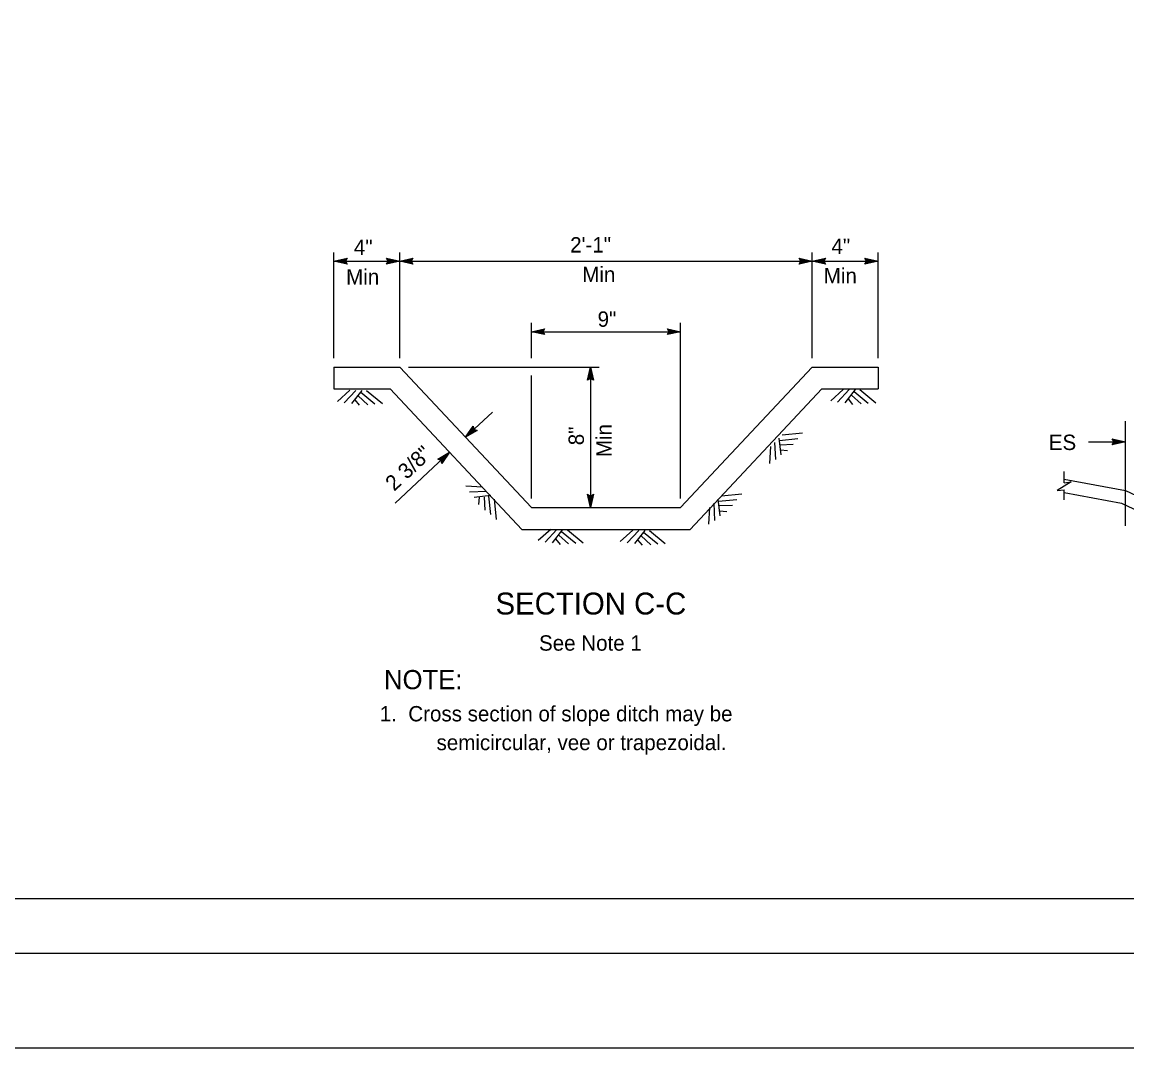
# Model space of a CAD drawing. Extents: x -894 to 866, y -472 to 714.
# Drawn here: x -391 to 113, y -472 to -5 of the extents above; entities that cross this region are included whole.
import ezdxf

# ---------------------------------------------------------------- set-up
doc = ezdxf.new("R2010")
doc.units = 0
for name, color, linetype in [('56 Stage 3 Anno', 7, 'Continuous'), ('57 Undefined', 7, 'Continuous'), ('59 Sndwall Anno', 7, 'Continuous'), ('60 Nongeo Data', 7, 'Continuous'), ('border_PLOTTING-ELEMENTS', 7, 'Continuous'), ('border_rw_22x34_Cut_Lines', 7, 'Continuous'), ('border_SHEET', 7, 'Continuous')]:
    doc.layers.add(name, color=color, linetype=linetype)

msp = doc.modelspace()

# ---------------------------------------------------------------- linework, layer by layer
at = {"layer": '56 Stage 3 Anno'}
for p, q in [((-248.46, -158.12), (-248.46, -109.87)), ((-218.46, -158.12), (-218.46, -109.87)), ((-30.46, -158.12), (-30.46, -109.87)), ((-0.46, -158.12), (-0.46, -109.87)), ((-248.46, -113.87), (-242.46, -112.54)), ((-248.46, -113.87), (-218.46, -113.87)), ((-242.46, -115.21), (-248.46, -113.87)), ((-248.46, -113.87), (-248.46, -113.87)), ((-242.67, -114.85), (-247.08, -113.87)), ((-247.06, -113.86), (-242.69, -112.9)), ((-245.69, -113.87), (-242.87, -113.24)), ((-242.91, -114.49), (-245.69, -113.87)), ((-244.31, -113.87), (-243.1, -113.6)), ((-243.08, -114.14), (-244.31, -113.87)), ((-242.46, -112.54), (-243.26, -113.87)), ((-243.26, -113.87), (-242.46, -115.21)), ((-242.46, -112.54), (-242.46, -112.54)), ((-242.46, -115.21), (-242.46, -115.21)), ((-223.66, -113.87), (-224.46, -112.53)), ((-224.46, -112.53), (-224.46, -112.53)), ((-224.46, -112.53), (-218.46, -113.87)), ((-218.46, -113.87), (-224.46, -115.2)), ((-224.46, -115.2), (-223.66, -113.87)), ((-224.46, -115.2), (-224.46, -115.2)), ((-224.24, -112.88), (-219.84, -113.87)), ((-219.85, -113.87), (-224.22, -114.84)), ((-221.22, -113.86), (-224.04, -114.49)), ((-224.01, -113.24), (-221.22, -113.86)), ((-223.83, -113.59), (-222.6, -113.86)), ((-222.6, -113.86), (-223.81, -114.13)), ((-218.46, -113.87), (-212.46, -112.54)), ((-218.46, -113.87), (-30.46, -113.87)), ((-212.46, -115.21), (-218.46, -113.87)), ((-218.46, -113.87), (-218.46, -113.87)), ((-218.46, -113.87), (-218.46, -113.87)), ((-212.67, -114.85), (-217.08, -113.87)), ((-217.06, -113.86), (-212.69, -112.9)), ((-215.69, -113.87), (-212.87, -113.24)), ((-212.91, -114.49), (-215.69, -113.87)), ((-214.31, -113.87), (-213.1, -113.6)), ((-213.08, -114.14), (-214.31, -113.87)), ((-212.46, -112.54), (-213.26, -113.87)), ((-213.26, -113.87), (-212.46, -115.21)), ((-212.46, -112.54), (-212.46, -112.54)), ((-212.46, -115.21), (-212.46, -115.21)), ((-35.66, -113.87), (-36.46, -112.53)), ((-36.46, -112.53), (-36.46, -112.53)), ((-36.46, -112.53), (-30.46, -113.87)), ((-30.46, -113.87), (-36.46, -115.2)), ((-36.46, -115.2), (-35.66, -113.87)), ((-36.46, -115.2), (-36.46, -115.2)), ((-36.24, -112.88), (-31.84, -113.87)), ((-31.85, -113.87), (-36.22, -114.84)), ((-33.22, -113.86), (-36.04, -114.49)), ((-36.01, -113.24), (-33.22, -113.86)), ((-35.83, -113.59), (-34.6, -113.86)), ((-34.6, -113.86), (-35.81, -114.13)), ((-30.46, -113.87), (-24.46, -112.54)), ((-30.46, -113.87), (-30.46, -113.87)), ((-30.46, -113.87), (-0.46, -113.87)), ((-24.46, -115.21), (-30.46, -113.87)), ((-30.46, -113.87), (-30.46, -113.87)), ((-24.67, -114.85), (-29.08, -113.87)), ((-29.06, -113.86), (-24.69, -112.9)), ((-27.69, -113.87), (-24.87, -113.24)), ((-24.91, -114.49), (-27.69, -113.87)), ((-26.31, -113.87), (-25.1, -113.6)), ((-25.08, -114.14), (-26.31, -113.87)), ((-24.46, -112.54), (-25.26, -113.87)), ((-25.26, -113.87), (-24.46, -115.21)), ((-24.46, -112.54), (-24.46, -112.54)), ((-24.46, -115.21), (-24.46, -115.21)), ((-5.66, -113.87), (-6.46, -112.53)), ((-6.46, -112.53), (-6.46, -112.53)), ((-6.46, -112.53), (-0.46, -113.87)), ((-0.46, -113.87), (-6.46, -115.2)), ((-6.46, -115.2), (-5.66, -113.87)), ((-6.46, -115.2), (-6.46, -115.2)), ((-6.24, -112.88), (-1.84, -113.87)), ((-1.85, -113.87), (-6.22, -114.84)), ((-3.22, -113.86), (-6.04, -114.49)), ((-6.01, -113.24), (-3.22, -113.86)), ((-5.83, -113.59), (-4.6, -113.86)), ((-4.6, -113.86), (-5.81, -114.13)), ((-0.46, -113.87), (-0.46, -113.87)), ((-158.46, -158.06), (-158.46, -142.03)), ((-158.46, -146.03), (-152.46, -144.7)), ((-157.06, -146.02), (-152.69, -145.06)), ((-155.69, -146.03), (-152.87, -145.4)), ((-154.31, -146.03), (-153.1, -145.76)), ((-152.46, -144.7), (-153.26, -146.03)), ((-152.46, -144.7), (-152.46, -144.7)), ((-95.66, -146.03), (-96.46, -144.69)), ((-96.46, -144.69), (-96.46, -144.69)), ((-96.46, -144.69), (-90.46, -146.03)), ((-96.24, -145.04), (-91.84, -146.03)), ((-96.01, -145.4), (-93.22, -146.03)), ((-95.83, -145.75), (-94.6, -146.02)), ((-90.46, -222.12), (-90.46, -142.03)), ((-158.46, -146.03), (-90.46, -146.03)), ((-152.46, -147.37), (-158.46, -146.03)), ((-158.46, -146.03), (-158.46, -146.03)), ((-152.67, -147.01), (-157.08, -146.03)), ((-152.91, -146.65), (-155.69, -146.03)), ((-153.08, -146.31), (-154.31, -146.03)), ((-153.26, -146.03), (-152.46, -147.37)), ((-152.46, -147.37), (-152.46, -147.37)), ((-90.46, -146.03), (-96.46, -147.36)), ((-96.46, -147.36), (-95.66, -146.03)), ((-96.46, -147.36), (-96.46, -147.36)), ((-91.85, -146.03), (-96.22, -147)), ((-93.22, -146.03), (-96.04, -146.65)), ((-94.6, -146.02), (-95.81, -146.29)), ((-90.46, -146.03), (-90.46, -146.03)), ((-214.46, -162.12), (-127.56, -162.12)), ((-158.46, -222.12), (-158.46, -166.05)), ((-132.9, -168.12), (-131.56, -162.12)), ((-132.54, -167.9), (-131.56, -163.5)), ((-132.18, -167.67), (-131.56, -164.88)), ((-131.56, -162.12), (-131.56, -226.12)), ((-131.56, -162.12), (-131.56, -162.12)), ((-131.56, -162.12), (-130.23, -168.12)), ((-131.56, -164.88), (-130.93, -167.71)), ((-131.55, -163.51), (-130.59, -167.89)), ((-131.56, -167.32), (-132.9, -168.12)), ((-132.9, -168.12), (-132.9, -168.12)), ((-131.83, -167.49), (-131.56, -166.27)), ((-131.56, -166.27), (-131.29, -167.47)), ((-130.23, -168.12), (-131.56, -167.32)), ((-130.23, -168.12), (-130.23, -168.12)), ((-188.46, -194.12), (-176.23, -182.66)), ((-188.46, -194.12), (-184.99, -189.05)), ((-183.16, -191), (-188.46, -194.12)), ((-183.56, -190.88), (-187.45, -193.18)), ((-187.44, -193.17), (-184.91, -189.47)), ((-186.44, -192.23), (-184.81, -189.84)), ((-183.98, -190.78), (-186.44, -192.23)), ((-185.43, -191.29), (-184.73, -190.27)), ((-184.35, -190.65), (-185.43, -191.29)), ((-184.99, -189.05), (-184.99, -189.05)), ((-184.99, -189.05), (-184.66, -190.56)), ((-184.66, -190.56), (-183.16, -191)), ((-183.16, -191), (-183.16, -191)), ((112.25, -234.46), (112.25, -186.81)), ((-188.46, -194.12), (-188.46, -194.12)), ((95.48, -196.21), (112.25, -196.21)), ((107.05, -196.21), (106.25, -194.87)), ((106.25, -194.87), (106.25, -194.87)), ((106.25, -194.87), (112.25, -196.21)), ((112.25, -196.21), (106.25, -197.54)), ((106.25, -197.54), (107.05, -196.21)), ((106.47, -195.23), (110.87, -196.21)), ((110.86, -196.22), (106.48, -197.19)), ((109.49, -196.21), (106.66, -196.84)), ((106.7, -195.59), (109.49, -196.21)), ((106.87, -195.94), (108.1, -196.21)), ((108.1, -196.21), (106.9, -196.48)), ((112.25, -196.21), (112.25, -196.21)), ((-220.48, -224.15), (-195.75, -200.96)), ((-201.04, -204.09), (-195.75, -200.96)), ((-195.75, -200.96), (-199.22, -206.03)), ((-195.75, -200.96), (-195.75, -200.96)), ((106.25, -197.54), (106.25, -197.54)), ((-199.54, -204.52), (-201.04, -204.09)), ((-201.04, -204.09), (-201.04, -204.09)), ((-200.64, -204.2), (-196.76, -201.9)), ((-200.23, -204.3), (-197.77, -202.85)), ((-199.86, -204.43), (-198.78, -203.79)), ((-199.22, -206.03), (-199.54, -204.52)), ((-198.78, -203.79), (-199.48, -204.81)), ((-197.77, -202.85), (-199.4, -205.24)), ((-196.76, -201.91), (-199.29, -205.61)), ((-199.22, -206.03), (-199.22, -206.03)), ((-131.56, -226.12), (-132.89, -220.12)), ((-132.89, -220.12), (-132.89, -220.12)), ((-132.89, -220.12), (-131.56, -220.92)), ((-131.56, -224.73), (-132.53, -220.36)), ((-131.55, -223.36), (-132.18, -220.53)), ((-131.55, -221.98), (-131.82, -220.77)), ((-131.56, -220.92), (-130.22, -220.12)), ((-130.22, -220.12), (-131.56, -226.12)), ((-130.57, -220.34), (-131.56, -224.74)), ((-130.93, -220.57), (-131.55, -223.36)), ((-131.28, -220.75), (-131.55, -221.98)), ((-130.22, -220.12), (-130.22, -220.12)), ((-131.56, -226.12), (-131.56, -226.12))]:
    msp.add_line(p, q, dxfattribs=at)
at = {"layer": '59 Sndwall Anno'}
for p, q in [((-241.19, -172.72), (-246.9, -177.79)), ((-238.45, -172.75), (-243.75, -178.51)), ((-235.79, -172.75), (-240.49, -178.74)), ((-237.43, -175.3), (-233.03, -179.31)), ((-236.25, -173.65), (-229.81, -178.96)), ((-233.59, -172.78), (-226.39, -178.71)), ((-16.38, -172.38), (-22.08, -177.46)), ((-13.64, -172.42), (-18.93, -178.18)), ((-10.97, -172.42), (-15.67, -178.4)), ((-12.61, -174.97), (-8.21, -178.97)), ((-11.44, -173.32), (-4.99, -178.62)), ((-8.78, -172.44), (-1.57, -178.38)), ((-238.99, -177.02), (-236.93, -179.55)), ((-14.17, -176.69), (-12.11, -179.21)), ((-45.72, -194.61), (-44.81, -202.16)), ((-45.41, -195.57), (-37.11, -194.76)), ((-44.15, -193.07), (-34.86, -192.17)), ((-49.57, -198.4), (-50.01, -206.02)), ((-47.61, -196.49), (-47.28, -204.31)), ((-45.08, -197.57), (-39.14, -197.29)), ((-44.97, -199.89), (-41.72, -200.22)), ((-180.79, -216.88), (-188.41, -216.44)), ((-178.88, -218.85), (-186.7, -219.17)), ((-177, -220.73), (-184.55, -221.64)), ((-182.28, -221.48), (-182.61, -224.73)), ((-179.96, -221.37), (-179.68, -227.32)), ((-177.96, -221.04), (-177.15, -229.35)), ((-71.88, -220.8), (-62.59, -219.9)), ((-175.46, -222.3), (-174.56, -231.59)), ((-77.3, -226.13), (-77.74, -233.75)), ((-75.33, -224.22), (-75.01, -232.03)), ((-73.45, -222.33), (-72.54, -229.89)), ((-73.14, -223.29), (-64.83, -222.49)), ((-72.81, -225.29), (-66.86, -225.02)), ((-72.7, -227.61), (-69.45, -227.94)), ((-149.66, -236.19), (-155.37, -241.26)), ((-146.92, -236.22), (-152.22, -241.98)), ((-144.26, -236.22), (-148.96, -242.21)), ((-142.06, -236.25), (-134.86, -242.18)), ((-112.25, -236.52), (-117.95, -241.59)), ((-109.51, -236.56), (-114.81, -242.32)), ((-106.84, -236.56), (-111.55, -242.54)), ((-104.65, -236.58), (-97.44, -242.52)), ((-147.46, -240.49), (-145.4, -243.02)), ((-145.9, -238.77), (-141.5, -242.78)), ((-144.72, -237.12), (-138.28, -242.43)), ((-110.05, -240.82), (-107.99, -243.35)), ((-108.48, -239.11), (-104.09, -243.11)), ((-107.31, -237.46), (-100.86, -242.76))]:
    msp.add_line(p, q, dxfattribs=at)
at = {"layer": '60 Nongeo Data'}
for p, q in [((-248.46, -162.12), (-248.46, -172.12)), ((-0.46, -162.12), (-0.46, -172.12)), ((84.31, -214.85), (84.31, -209.71)), ((84.31, -213.2), (112.25, -218.37)), ((84.31, -222.63), (84.31, -218.05)), ((84.31, -219.3), (110.38, -224.13)), ((112.25, -218.37), (133.25, -228.37)), ((110.38, -224.13), (133.43, -235.1))]:
    msp.add_line(p, q, dxfattribs=at)
for points in [[(-248.46, -162.12), (-218.46, -162.12), (-158.46, -226.12), (-90.46, -226.12), (-30.46, -162.12), (-0.46, -162.12)], [(-248.46, -172.12), (-222.79, -172.12), (-162.79, -236.12), (-86.12, -236.12), (-26.12, -172.12), (-0.46, -172.12)], [(84.31, -214.85), (87.51, -214.45), (81.11, -218.45), (84.31, -218.05)]]:
    msp.add_lwpolyline(points, dxfattribs=at)
at = {"layer": 'border_PLOTTING-ELEMENTS'}
for points in [[(-894.04, -472.44), (865.96, -472.44), (865.96, 713.56), (-894.04, 713.56)], [(-864.04, 670.56), (835.96, 670.56), (835.96, -429.44), (-864.04, -429.44)]]:
    msp.add_lwpolyline(points, close=True, dxfattribs=at)
at = {"layer": 'border_rw_22x34_Cut_Lines'}
msp.add_lwpolyline([(-864.04, 670.56), (835.96, 670.56), (835.96, -429.44), (-864.04, -429.44)], close=True, dxfattribs=at)
at = {"layer": 'border_SHEET'}
msp.add_line((810.96, -404.44), (-814.04, -404.44), dxfattribs=at)

# ---------------------------------------------------------------- texts
at = {"layer": '57 Undefined'}
for s, height, p in [('4"', 7, (-239.38, -111.05)), ('2\'-1"', 7, (-140.8, -109.93)), ('4"', 7, (-21.72, -110.55)), ('Min', 7, (-242.9, -124.55)), ('Min', 7, (-135.3, -123.43)), ('Min', 7, (-25.24, -124.05)), ('9"', 7, (-128.29, -143.78)), ('ES', 7, (77.31, -199.95)), ('SECTION C-C', 10, (-174.82, -274.92)), ('See Note 1', 7, (-154.99, -291.4)), ('NOTE:', 8.75, (-225.63, -308.96)), ('1.  Cross section of slope ditch may be', 7, (-227.57, -323.63)), ('semicircular, vee or trapezoidal.', 7, (-201.7, -336.74))]:
    msp.add_text(s, height=height, dxfattribs=at).set_placement(p)
for s, rotation, p in [('8" ', 90, (-134.54, -197.78)), ('Min', 90, (-121.94, -203.19)), ('2 3/8"', 43.1525, (-220.99, -219))]:
    msp.add_text(s, height=7, rotation=rotation, dxfattribs=at).set_placement(p)

doc.saveas('drawing.dxf')
